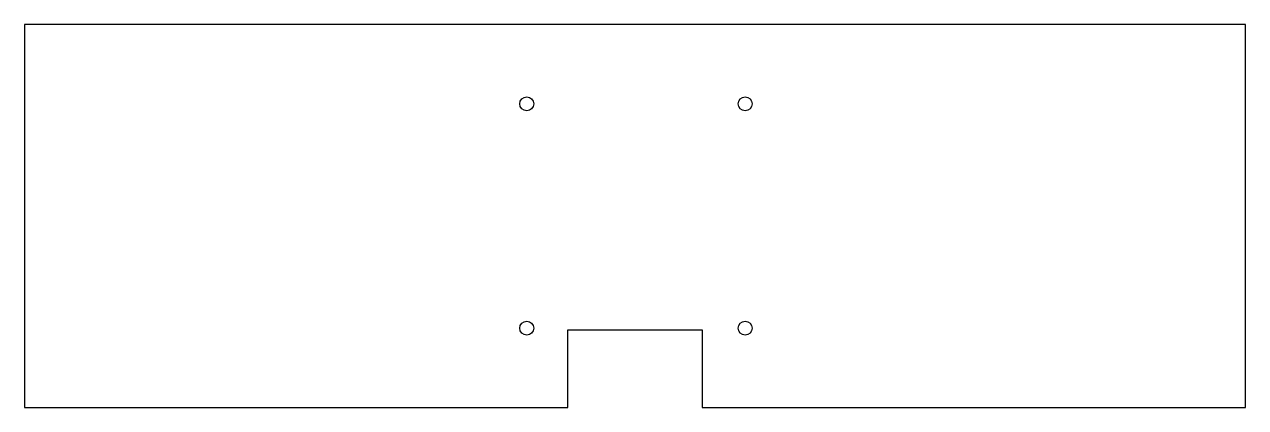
# Model space of a CAD drawing. Header units: millimetres. Extents: x 0 to 305, y 0 to 96.
import ezdxf

# ---------------------------------------------------------------- set-up
doc = ezdxf.new("R2010")
doc.units = ezdxf.units.MM
doc.layers.add('CUT', color=7, linetype='CONTINUOUS')

msp = doc.modelspace()

# ---------------------------------------------------------------- linework, layer by layer
at = {"layer": 'CUT'}
msp.add_lwpolyline([(0, 0), (135.625, 0), (135.625, 19.38), (169.175, 19.38), (169.175, 0), (304.8, 0), (304.8, 95.63), (0, 95.63)], close=True, dxfattribs=at)
for centre in [(125.375, 75.815), (179.9, 75.815), (125.375, 19.815), (179.9, 19.815)]:
    msp.add_circle(centre, 1.74, dxfattribs=at)

doc.saveas('drawing.dxf')
